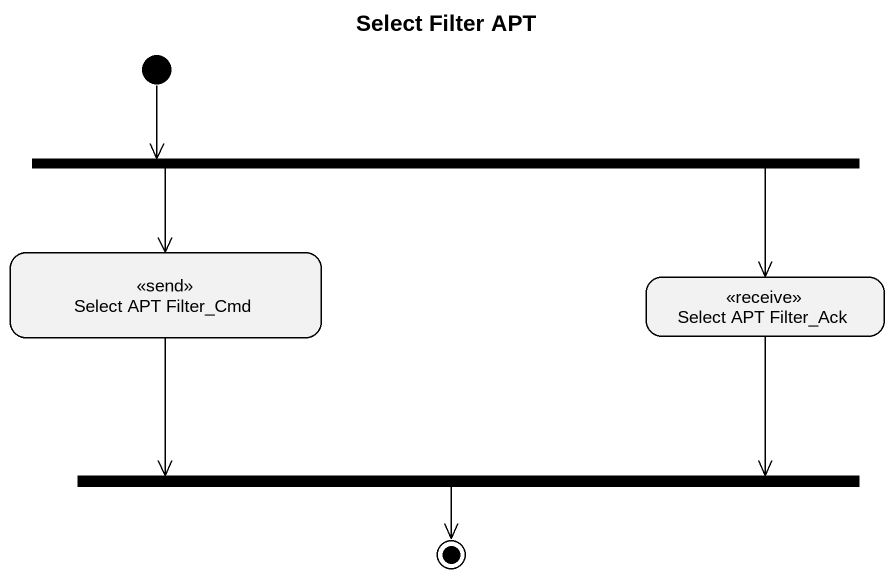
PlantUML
@startuml
title Select Filter APT
hide empty description
state fork1 <<fork>>
state "Select APT Filter_Cmd" as Select_APT_Filter_Cmd <<send>>
state "Select APT Filter_Ack" as Select_APT_Filter_Ack <<receive>>
state fork2 <<join>>
[*] -right-> fork1
fork1 -left-> Select_APT_Filter_Cmd
fork1 -right-> Select_APT_Filter_Ack
Select_APT_Filter_Cmd --> fork2
Select_APT_Filter_Ack -left-> fork2
fork2 --> [*]
@enduml
